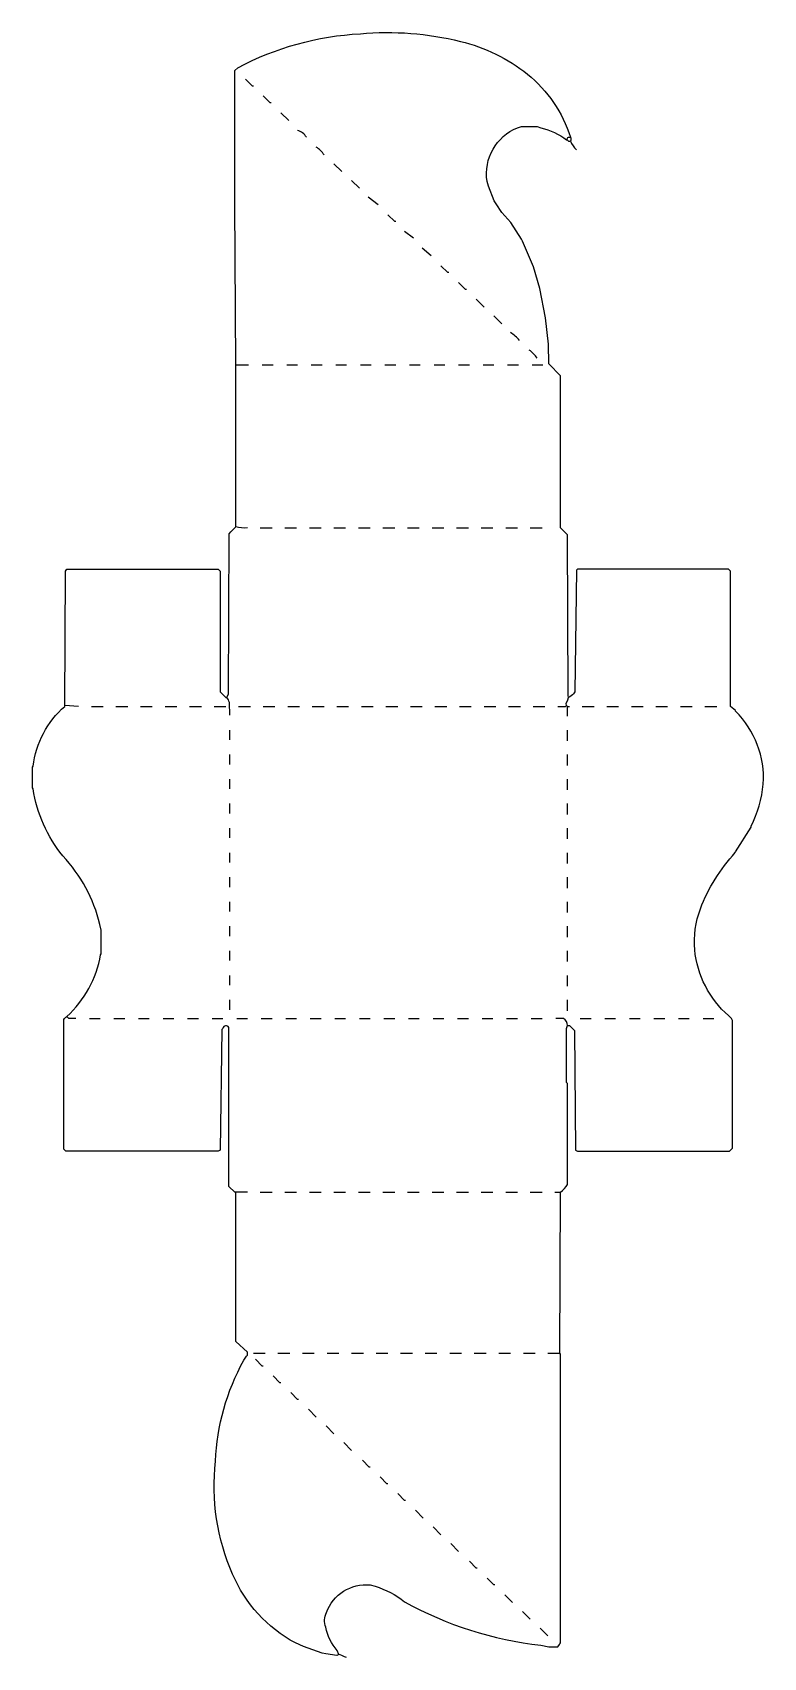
# Model space of a CAD drawing. Extents: x 39 to 784, y 84 to 1740.
import ezdxf

# ---------------------------------------------------------------- set-up
doc = ezdxf.new("R2010")
doc.units = 0
doc.layers.get('0').update_dxf_attribs({"linetype": 'CONTINUOUS'})

msp = doc.modelspace()

# ---------------------------------------------------------------- linework, layer by layer
at = {"color": 250, "linetype": 'CONTINUOUS'}
for points in [[(240, 1044), (239.538071, 1056.967005, 0.08884), (237, 1062), (237.2, 1062.9), (238.503067, 1066.00303), (239.496933, 1228.99697), (241, 1231), (246, 1236), (246, 1401), (245, 1565), (245, 1701), (248.1, 1703.8, -0.108988), (372.962069, 1738.455172, -0.08322), (474.911765, 1730.647059, -0.111134), (543.195122, 1697.243902, -0.147266), (587, 1633, -0.236068), (587, 1629, 0.093322), (593, 1620)], [(318, 1633, 0.19333), (309, 1640)], [(584, 1043), (584, 1053), (583, 1054), (582.5, 1056), (584.2, 1059.9), (585, 1062), (584.496951, 1064.003012), (584, 1228), (577, 1235), (577, 1390), (565, 1402), (564.455172, 1422.037931), (561.58, 1448.94), (555.647059, 1478.911765), (549.3, 1501.1), (538.2, 1527.1), (537.2, 1529.1), (526.24, 1546.18), (517.248619, 1556.223757), (511.2, 1565.1), (509.230769, 1568.153846), (503.384615, 1583.076923), (502, 1588, -0.345268), (533.088235, 1642.647059), (537, 1644), (553, 1644), (556.911765, 1642.647059, -0.104203), (583.1, 1630.2), (584, 1630), (585, 1629), (587, 1629)], [(336, 1615, 0.107188), (328, 1623)], [(535, 1426, 0.06477), (526, 1434)], [(553, 1408, 0.108858), (545, 1416)], [(258, 1235, -0.094028), (246, 1236)], [(258, 558), (245, 558), (239, 564), (239, 726, 0.733939), (233, 725), (232, 724), (230.000269, 601.016389), (228, 600), (73, 600), (71, 602), (71, 734, -0.226662), (74, 737, 0.16261), (108.405405, 799.932432), (109, 801), (109, 825), (107.594595, 830.932432, 0.131039), (69.76, 900.82, -0.130698), (39.58, 968.94), (39, 970), (39, 991), (39.58, 992.06, -0.183546), (71.8, 1053.1), (72, 1054), (72.496351, 1190.996403), (74, 1193), (228, 1193), (230, 1191), (230, 1068), (236, 1062), (237, 1062)], [(584, 728), (586, 728), (591, 723), (591.999731, 601.016389), (592.9, 600.7), (594, 600), (749, 600), (751, 602), (752, 603), (752, 733), (751, 735), (748, 738, -0.190646), (713.569231, 804.946154, -0.108085), (719.3, 846.9, -0.092448), (754.8, 904.1), (755.2, 904.9), (771, 930), (771.2, 930.9, 0.08658), (783.439024, 973.95122, 0.215336), (755.247788, 1048.216814), (755, 1049), (750, 1053), (750, 1191), (748, 1193), (594, 1193), (593, 1192), (591.504065, 1068.003999), (590, 1066, -0.09902), (585, 1062)], [(351, 87), (349.230769, 91.153846, -0.120715), (337.647059, 114.911765, -0.185994), (338.352941, 129.911765, -0.339413), (383, 158), (387.923077, 156.615385, -0.097906), (417.9, 140.8, 0.099436), (556.94, 96.58), (565, 95), (574, 95), (575.8, 97.1), (576.2, 97.9), (577, 99), (577, 393), (576, 394), (577, 558, 0.064905), (584, 566), (584, 669), (583, 670), (583, 725), (584, 728, 0.243881), (580, 735), (572, 735)], [(359, 84), (356.9, 84.8, 0.079845), (351, 87), (349, 86), (337.923077, 87.615385), (334.076923, 88.384615), (315.1, 95.2), (306.9, 98.8, -0.169979), (242.8, 168.9, -0.132554), (225.473815, 283.976309, -0.116509), (254.2, 386.9), (257, 391), (258, 392), (258, 395), (246, 406), (246, 558)]]:
    msp.add_lwpolyline(points, format="xyb", dxfattribs=at)
for points in [[(264, 1685), (263, 1685), (256, 1692)], [(282, 1668), (281, 1668), (274, 1675)], [(300, 1650), (292, 1658)], [(354, 1598), (346, 1606)], [(372, 1581), (364, 1589)], [(409, 1547), (408, 1547), (401, 1554)], [(427, 1530), (418, 1537)], [(445, 1512), (436, 1520)], [(463, 1495), (462, 1495), (455, 1502)], [(481, 1478), (480, 1478), (473, 1485)], [(499, 1460), (491, 1468)], [(517, 1443), (509, 1451)], [(246, 1401), (259, 1401)], [(273, 1401), (284, 1401)], [(298, 1401), (309, 1401)], [(323, 1401), (334, 1401)], [(348, 1401), (359, 1401)], [(373, 1401), (384, 1401)], [(398, 1401), (409, 1401)], [(423, 1401), (434, 1401)], [(448, 1401), (459, 1401)], [(473, 1401), (484, 1401)], [(498, 1401), (509, 1401)], [(523, 1401), (534, 1401)], [(548, 1401), (559, 1401)], [(271, 1235), (283, 1235)], [(296, 1235), (308, 1235)], [(321, 1235), (333, 1235)], [(346, 1235), (358, 1235)], [(371, 1235), (383, 1235)], [(396, 1235), (408, 1235)], [(421, 1235), (433, 1235)], [(446, 1235), (458, 1235)], [(471, 1235), (483, 1235)], [(496, 1235), (508, 1235)], [(521, 1235), (533, 1235)], [(546, 1235), (558, 1235)], [(86, 1053), (72, 1054)], [(99, 1053), (111, 1053)], [(124, 1053), (136, 1053)], [(149, 1053), (161, 1053)], [(174, 1053), (186, 1053)], [(199, 1053), (211, 1053)], [(224, 1053), (236, 1053)], [(249, 1053), (261, 1053)], [(274, 1053), (286, 1053)], [(299, 1053), (311, 1053)], [(324, 1053), (336, 1053)], [(349, 1053), (361, 1053)], [(374, 1053), (386, 1053)], [(399, 1053), (411, 1053)], [(424, 1053), (436, 1053)], [(449, 1053), (461, 1053)], [(474, 1053), (486, 1053)], [(499, 1053), (511, 1053)], [(524, 1053), (536, 1053)], [(549, 1053), (561, 1053)], [(574, 1053), (582, 1053), (583, 1054), (584, 1053), (586, 1053)], [(599, 1053), (611, 1053)], [(624, 1053), (636, 1053)], [(649, 1053), (661, 1053)], [(674, 1053), (686, 1053)], [(699, 1053), (711, 1053)], [(724, 1053), (736, 1053)], [(240, 1019), (240, 1029)], [(584, 1018), (584, 1029)], [(240, 994), (240, 1004)], [(584, 993), (584, 1004)], [(240, 969), (240, 979)], [(584, 968), (584, 979)], [(240, 944), (240, 954)], [(584, 943), (584, 954)], [(240, 919), (240, 929)], [(584, 918), (584, 929)], [(240, 894), (240, 904)], [(584, 893), (584, 904)], [(240, 869), (240, 879)], [(584, 868), (584, 879)], [(240, 844), (240, 854)], [(584, 843), (584, 854)], [(240, 819), (240, 829)], [(584, 818), (584, 829)], [(240, 794), (240, 804)], [(584, 793), (584, 804)], [(240, 769), (240, 779)], [(584, 768), (584, 779)], [(240, 744), (240, 754)], [(584, 743), (584, 754)], [(83, 735), (76, 735), (74, 737)], [(97, 735), (108, 735)], [(122, 735), (133, 735)], [(147, 735), (158, 735)], [(172, 735), (183, 735)], [(197, 735), (208, 735)], [(222, 735), (233, 735)], [(247, 735), (258, 735)], [(272, 735), (283, 735)], [(297, 735), (308, 735)], [(322, 735), (333, 735)], [(347, 735), (358, 735)], [(372, 735), (383, 735)], [(397, 735), (408, 735)], [(422, 735), (433, 735)], [(447, 735), (458, 735)], [(472, 735), (483, 735)], [(497, 735), (508, 735)], [(522, 735), (533, 735)], [(547, 735), (558, 735)], [(597, 735), (608, 735)], [(622, 735), (633, 735)], [(647, 735), (658, 735)], [(672, 735), (683, 735)], [(697, 735), (708, 735)], [(722, 735), (733, 735)], [(271, 558), (283, 558)], [(296, 558), (308, 558)], [(321, 558), (333, 558)], [(346, 558), (358, 558)], [(371, 558), (383, 558)], [(396, 558), (408, 558)], [(421, 558), (433, 558)], [(446, 558), (458, 558)], [(471, 558), (483, 558)], [(496, 558), (508, 558)], [(521, 558), (533, 558)], [(546, 558), (558, 558)], [(571, 558), (577, 558)], [(264, 394), (276, 394)], [(274, 381), (273, 381), (266, 388)], [(289, 394), (301, 394)], [(314, 394), (326, 394)], [(339, 394), (351, 394)], [(364, 394), (376, 394)], [(389, 394), (401, 394)], [(414, 394), (426, 394)], [(439, 394), (451, 394)], [(464, 394), (476, 394)], [(489, 394), (501, 394)], [(514, 394), (526, 394)], [(539, 394), (551, 394)], [(564, 394), (576, 394)], [(292, 364), (291, 364), (284, 371)], [(310, 347), (309, 347), (302, 354)], [(328, 329), (320, 337)], [(346, 312), (338, 320)], [(364, 295), (356, 303)], [(383, 278), (382, 278), (375, 285)], [(401, 261), (400, 261), (393, 268)], [(419, 244), (418, 244), (411, 251)], [(437, 226), (429, 234)], [(455, 209), (447, 217)], [(473, 192), (465, 200)], [(492, 175), (491, 175), (484, 182)], [(510, 158), (509, 158), (502, 165)], [(528, 140), (520, 148)], [(546, 123), (538, 131)], [(564, 106), (556, 114)]]:
    msp.add_lwpolyline(points, dxfattribs=at)
at = {"color": 251, "linetype": 'CONTINUOUS'}
msp.add_lwpolyline([(584, 1630, -0.720759), (587, 1633)], format="xyb", dxfattribs=at)
at = {"color": 247, "linetype": 'CONTINUOUS'}
msp.add_lwpolyline([(391, 1564), (381, 1572)], dxfattribs=at)

doc.saveas('drawing.dxf')
